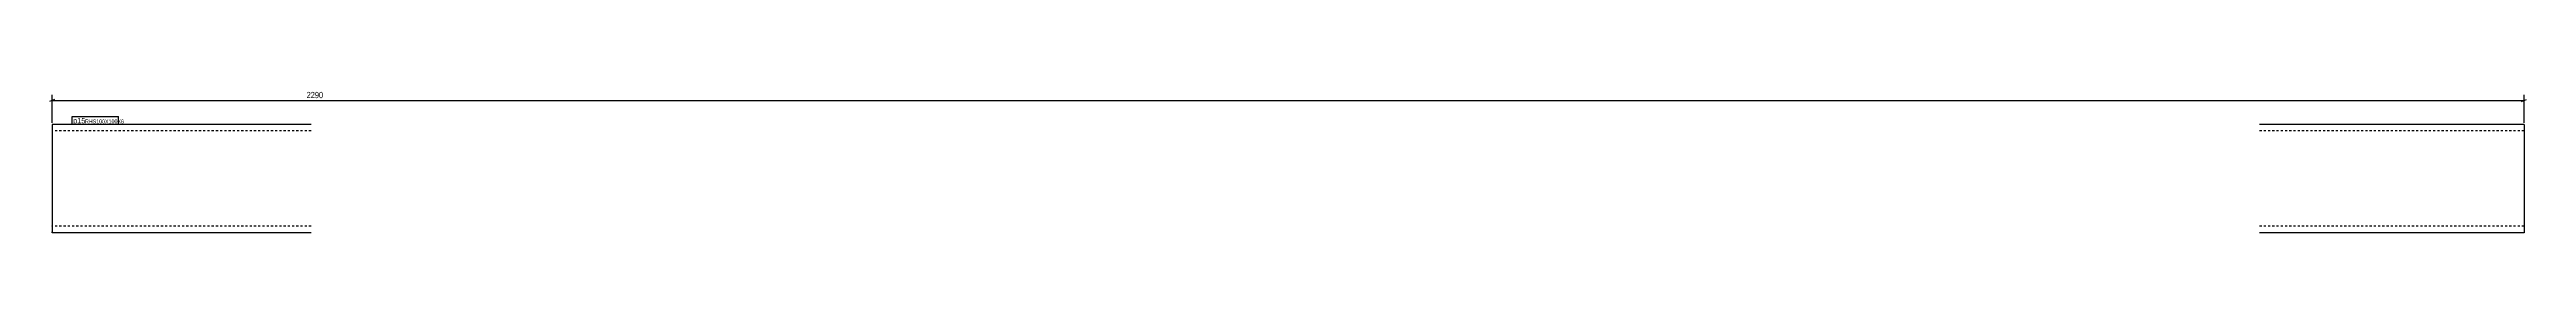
# Model space of a CAD drawing. Header units: millimetres. Extents: x 4 to 2299, y 4 to 136.
import ezdxf

# ---------------------------------------------------------------- set-up
doc = ezdxf.new("R2010")
doc.units = ezdxf.units.MM
doc.linetypes.add('DXK_LINE_DOT2', pattern=[3.9198, 1.9599, -1.9599])
for name, color, linetype in [('MÅLSÆTNING', 7, 'Continuous'), ('STÅL', 7, 'Continuous'), ('TEKST', 7, 'Continuous')]:
    doc.layers.add(name, color=color, linetype=linetype)
doc.styles.add('Arial Narrow', font='ARIALN.TTF', dxfattribs={"height": 0.2})

msp = doc.modelspace()

# ---------------------------------------------------------------- linework, layer by layer
at = {"layer": 'MÅLSÆTNING', "color": 7, "linetype": 'Continuous'}
for p, q in [((9, 127.4), (4.5, 125.6)), ((6.8, 106), (6.8, 131.8)), ((6.8, 126.5), (2296.8, 126.5)), ((2294.5, 125.6), (2299, 127.4)), ((2296.8, 106), (2296.8, 131.8))]:
    msp.add_line(p, q, dxfattribs=at)
at = {"layer": 'STÅL', "color": 2, "linetype": 'Continuous'}
for p, q in [((246.8, 104.5), (6.8, 104.5)), ((6.8, 104.5), (6.8, 5.4)), ((2296.8, 104.5), (2051.8, 104.5)), ((2296.8, 104.5), (2296.8, 4.5)), ((6.8, 4.5), (6.8, 5.4)), ((246.8, 4.5), (6.8, 4.5)), ((2296.8, 4.5), (2051.8, 4.5))]:
    msp.add_line(p, q, dxfattribs=at)
at = {"layer": 'STÅL', "color": 7, "linetype": 'DXK_LINE_DOT2'}
for p, q in [((246.8, 98.5), (6.8, 98.5)), ((2296.8, 98.5), (2051.8, 98.5)), ((6.8, 10.5), (6.8, 11)), ((246.8, 10.5), (6.8, 10.5)), ((2296.8, 10.5), (2051.8, 10.5)), ((2296.8, 10.5), (2296.8, 11))]:
    msp.add_line(p, q, dxfattribs=at)

# ---------------------------------------------------------------- next in the draw order: wipeouts: each hides what was drawn before it
at = {"color": 0}
for points, layer in [([(2062, 127.6), (2062, 136), (241.5, 136), (241.5, 127.6)], 'MÅLSÆTNING'), ([(35.8, 105.5), (35.8, 110.8), (26.3, 110.8), (26.3, 105.5)], 'TEKST')]:
    msp.add_wipeout(points, dxfattribs=at).dxf.layer = layer

# ---------------------------------------------------------------- next in the draw order: texts
at = {"layer": 'MÅLSÆTNING', "color": 3, "style": 'Arial Narrow'}
msp.add_text('2290', height=5.73, dxfattribs=at).set_placement((242.7, 128.8))

# ---------------------------------------------------------------- next in the draw order: wipeouts: each hides what was drawn before it
at = {"color": 0}
msp.add_wipeout([(35.8, 105.5), (35.8, 110.8), (26.3, 110.8), (26.3, 105.5)], dxfattribs=at).dxf.layer = 'TEKST'

# ---------------------------------------------------------------- next in the draw order: linework, layer by layer
at = {"layer": 'TEKST', "color": 7, "linetype": 'Continuous'}
msp.add_line((25.4, 104.6), (25.4, 111.7), dxfattribs=at)

# ---------------------------------------------------------------- next in the draw order: wipeouts: each hides what was drawn before it
at = {"color": 0}
msp.add_wipeout([(67.6, 105.5), (67.6, 109.3), (37.4, 109.3), (37.4, 105.5)], dxfattribs=at).dxf.layer = 'TEKST'

# ---------------------------------------------------------------- next in the draw order: wipeouts: each hides what was drawn before it
msp.add_wipeout([(67.6, 105.5), (67.6, 109.3), (37.4, 109.3), (37.4, 105.5)], dxfattribs=at).dxf.layer = 'TEKST'

# ---------------------------------------------------------------- next in the draw order: linework, layer by layer
at = {"layer": 'TEKST', "color": 7, "linetype": 'Continuous'}
for p, q in [((25.4, 111.7), (68.5, 111.7)), ((25.4, 104.6), (68.5, 104.6)), ((68.5, 104.6), (68.5, 111.7))]:
    msp.add_line(p, q, dxfattribs=at)

# ---------------------------------------------------------------- next in the draw order: texts
at = {"layer": 'TEKST', "color": 3, "style": 'Arial Narrow'}
for s, height, p in [('p15', 5.01, (26.3, 105.5)), ('RHS100X100X6', 3.579, (37.4, 105.5))]:
    msp.add_text(s, height=height, dxfattribs=at).set_placement(p)

doc.saveas('drawing.dxf')
